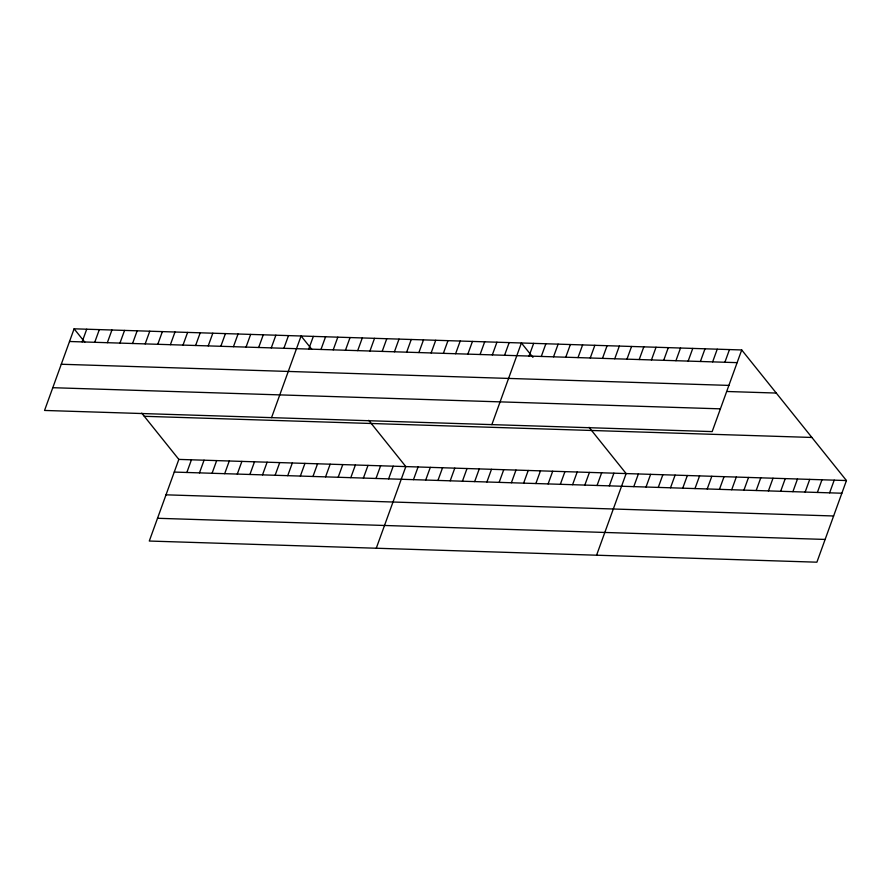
<?xml version="1.0" encoding="UTF-8"?>
<svg xmlns="http://www.w3.org/2000/svg" width="891" height="891" viewBox="0 0 891 891"><rect width="100%" height="100%" fill="white"/><g stroke="black" fill="none" stroke-linecap="round" stroke-linejoin="round"><path stroke-width="1.34" d="M74.109 328.812L44.55 410.45L712.165 431.6L741.713 349.963L74.109 328.812L84.801 342.155M82.128 341.888L86.717 329.213M94.736 342.289L99.324 329.614M107.343 342.69L111.932 330.015M119.951 343.091L124.551 330.416M132.57 343.492L137.158 330.806M145.177 343.893L149.766 331.207M157.785 344.294L162.374 331.608M170.393 344.694L174.992 332.009M183.011 345.084L187.6 332.41M195.619 345.485L200.208 332.811M208.227 345.886L212.815 333.212M141.736 413.134L178.835 459.4L149.287 541.037L816.891 562.188L846.45 480.55L741.713 349.963M220.834 346.287L225.434 333.613M186.854 472.475L191.442 459.789M233.453 346.688L238.042 334.002M199.473 472.876L204.061 460.19M246.061 347.089L250.649 334.403M212.08 473.277L216.669 460.591M258.668 347.49L263.257 334.804M224.688 473.678L229.277 460.992M271.276 347.891L275.876 335.205M237.296 474.068L241.884 461.393M283.895 348.281L288.484 335.606M249.914 474.469L254.503 461.794M271.543 417.645L301.091 336.007L311.794 349.339M262.522 474.87L267.111 462.195M308.743 349.072L313.331 336.397M275.13 475.271L279.718 462.596M320.983 349.461L325.571 336.776M287.737 475.671L292.326 462.986M333.223 349.851L337.812 337.166M345.463 350.241L350.052 337.555M300.356 476.072L304.945 463.387M357.703 350.62L362.292 337.945M312.964 476.473L317.552 463.788M369.943 351.009L374.532 338.335M325.571 476.874L330.16 464.189M382.183 351.399L386.772 338.714M338.179 477.264L342.768 464.59M394.423 351.789L399.012 339.103M350.798 477.665L355.386 464.991M406.664 352.179L411.252 339.493M363.405 478.066L367.994 465.392M418.893 352.558L423.492 339.883M376.013 478.467L380.602 465.793M431.133 352.947L435.732 340.273M388.621 478.868L393.209 466.182M443.373 353.337L447.973 340.663M376.269 548.232L405.828 466.583L368.718 420.318M455.613 353.727L460.202 341.041M413.48 479.659L418.068 466.973M467.853 354.117L472.442 341.431M425.709 480.037L430.308 467.363M480.093 354.507L484.682 341.821M437.949 480.427L442.549 467.753M492.333 354.885L496.922 342.211M450.189 480.817L454.789 468.143M504.573 355.275L509.162 342.601M462.429 481.207L467.018 468.521M491.854 424.628L521.402 342.979L532.929 357.347M474.669 481.597L479.258 468.911M529.054 356.055L533.642 343.369M486.909 481.975L491.498 469.301M541.294 356.445L545.882 343.759M499.149 482.365L503.738 469.691M553.534 356.823L558.122 344.149M511.389 482.755L515.978 470.08M565.774 357.213L570.363 344.539M523.63 483.145L528.218 470.459M578.014 357.603L582.603 344.928M535.87 483.535L540.458 470.849M590.254 357.993L594.843 345.307M548.11 483.924L552.698 471.239M602.494 358.382L607.083 345.697M560.35 484.303L564.939 471.629M614.734 358.772L619.323 346.087M572.59 484.693L577.179 472.018M626.974 359.151L631.563 346.476M584.83 485.083L589.419 472.408M639.215 359.541L643.803 346.866M597.07 485.472L601.659 472.787M651.455 359.931L656.043 347.245M609.31 485.862L613.899 473.177M663.695 360.32L668.283 347.635M596.58 555.204L626.139 473.567L589.029 427.301M675.924 360.71L680.524 348.025M633.791 486.631L638.379 473.956M688.164 361.089L692.764 348.414M646.031 487.021L650.619 474.346M700.404 361.479L705.004 348.804M658.271 487.41L662.859 474.725M712.644 361.869L717.233 349.194M670.511 487.8L675.1 475.115M724.884 362.258L729.473 349.573M682.74 488.19L687.34 475.504M694.98 488.569L699.58 475.894M707.22 488.959L711.82 476.284M719.46 489.348L724.049 476.674M731.7 489.738L736.289 477.053M743.94 490.128L748.529 477.442M756.181 490.507L760.769 477.832M768.421 490.896L773.009 478.222M780.661 491.286L785.249 478.612M792.901 491.676L797.49 478.99M805.141 492.066L809.73 479.38M817.381 492.456L821.97 479.77M829.621 492.834L834.21 480.16M69.509 341.498L737.124 362.648M61.279 364.252L728.894 385.402M727.323 391.505L776.284 393.054M52.792 387.696L720.407 408.846M144.275 416.297L811.89 437.459M178.835 459.4L846.45 480.55M174.246 472.074L841.861 493.224M166.004 494.828L833.62 515.978M157.518 518.284L825.133 539.434"/></g></svg>
